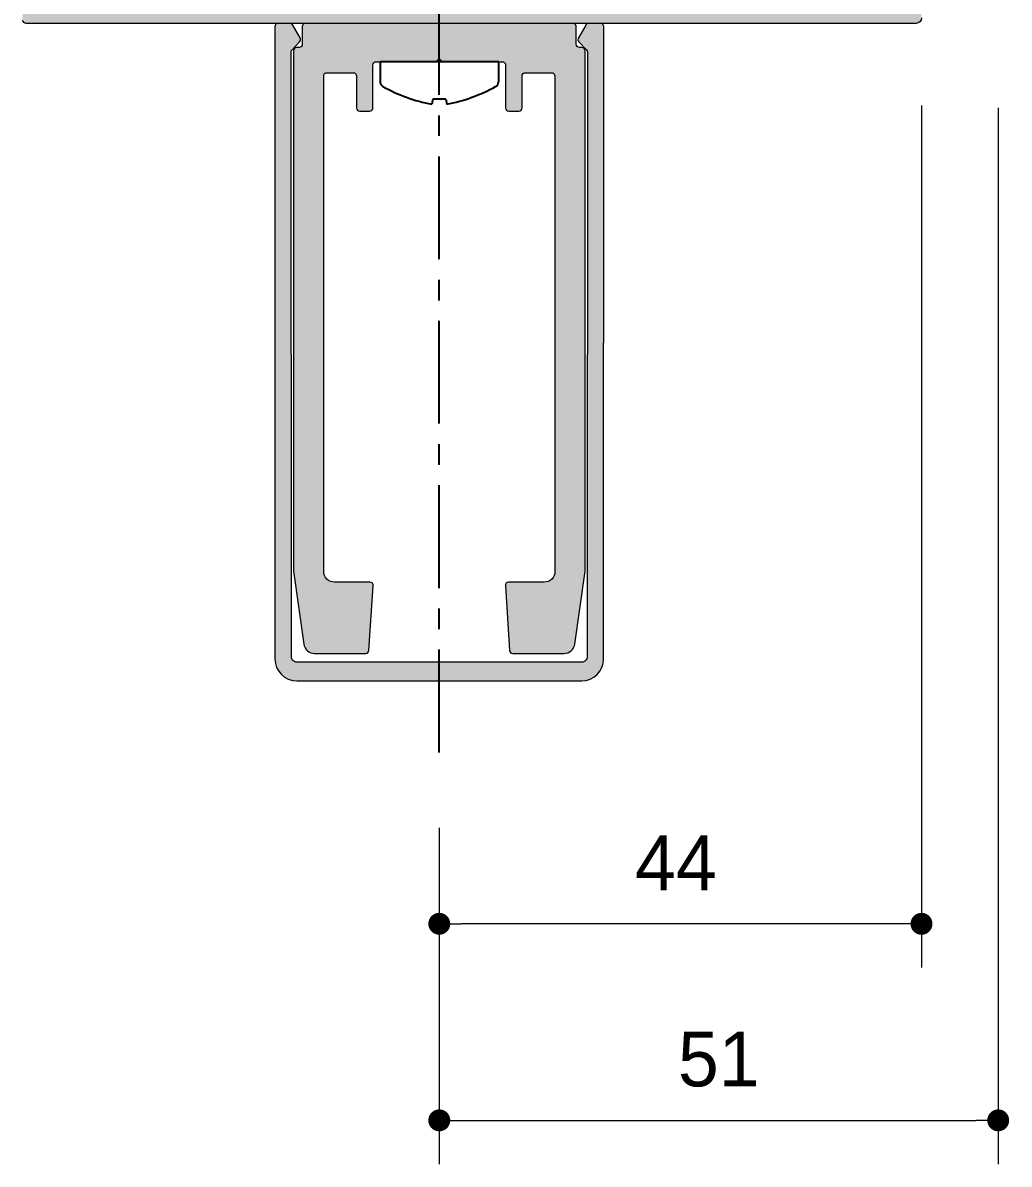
# Model space of a CAD drawing. Header units: millimetres. Extents: x -576 to 4430, y -1196 to 2690.
# Drawn here: x 1875.7 to 1920.7, y -687.4 to -635.3 of the extents above; entities that cross this region are included whole.
import ezdxf

# ---------------------------------------------------------------- set-up
doc = ezdxf.new("R2010")
doc.units = ezdxf.units.MM
doc.header["$LTSCALE"] = 0.25
doc.header["$MEASUREMENT"] = 0
doc.linetypes.add('CENTER', pattern=[2, 1.25, -0.25, 0.25, -0.25])
doc.layers.get('0').update_dxf_attribs({"lineweight": 5})
doc.layers.get('Defpoints').update_dxf_attribs({"lineweight": 5})
doc.layers.add('01_Aluminium [Thin]', color=141, linetype='Continuous', lineweight=18)
doc.layers.add('01_Dimension', color=251, linetype='Continuous', lineweight=9)
doc.layers.add('01_Fill Aluminum', color=7, linetype='Continuous', lineweight=0, true_color=0xdcdcdc)
doc.layers.add('ASSI', color=1, linetype='CENTER')
doc.layers.add('VITERIA', color=40, linetype='Continuous')
doc.styles.add('Aluk Text', font='GOTHIC.TTF')
doc.dimstyles.new('ALUK Manual 1-2', dxfattribs={"dimtxt": 2.5, "dimasz": 1, "dimexe": 2, "dimexo": 4, "dimgap": 1.5, "dimtad": 3, "dimdec": 1, "dimlfac": 2, "dimdsep": 46, "dimtxsty": 'Aluk Text', "dimblk": 'DOT', "dimcen": 0, "dimclrd": 256, "dimclre": 256, "dimclrt": 6, "dimaunit": 1, "dimadec": 0, "dimazin": 0, "dimtfac": 0.7, "dimtdec": 1, "dimtmove": 0, "dimatfit": 3, "dimldrblk": 'DOT', "dimfxl": 1, "dimtolj": 2, "dimlwd": -1, "dimlwe": -1, "dimarcsym": 0})

# ---------------------------------------------------------------- blocks, each defined once
blk = doc.blocks.new('_Dot')
at = {"color": 0, "linetype": 'ByBlock', "lineweight": -2}
blk.add_line((-0.5, 0), (-1, 0), dxfattribs=at)
at = {"color": 0, "linetype": 'ByBlock', "const_width": 0.5}
blk.add_lwpolyline([(-0.25, 0, 1), (0.25, 0, 1)], format="xyb", close=True, dxfattribs=at)
blk = doc.blocks.new('*D277')
at = {"layer": '01_Dimension', "transparency": 16777216}
for p, q in [((1920.150071869422, -639.1564107812386), (1920.150071869422, -687.3605940867914)), ((1894.650071869422, -672.0129794021944), (1894.650071869422, -687.3605940867914)), ((1895.650071869422, -685.3605940867914), (1919.150071869422, -685.3605940867914))]:
    blk.add_line(p, q, dxfattribs=at)
at = {"layer": 'Defpoints', "color": 0, "transparency": 16777216}
for p in [(1920.150071869422, -635.1564107812386), (1894.650071869422, -668.0129794021944), (1920.150071869422, -685.3605940867914)]:
    blk.add_point(p, dxfattribs=at)
at = {"layer": '01_Dimension', "transparency": 16777216, "rotation": 180}
blk.add_blockref('_Dot', (1894.650071869422, -685.3605940867914), dxfattribs=at)
at = {"layer": '01_Dimension', "transparency": 16777216}
blk.add_blockref('_Dot', (1920.150071869422, -685.3605940867914), dxfattribs=at)
at = {"layer": '01_Dimension', "color": 2, "transparency": 16777216, "insert": (1907.400071869422, -682.5791528903263), "char_height": 2.5, "attachment_point": 5, "style": 'Aluk Text'}
blk.add_mtext('\\A2;51', dxfattribs=at)
blk = doc.blocks.new('*D278')
at = {"layer": '01_Dimension', "transparency": 16777216}
for p, q in [((1916.650071776093, -639.0559050683136), (1916.650071776093, -678.3927541646457)), ((1894.650071869422, -672.0129794021944), (1894.650071869422, -678.3927541646457)), ((1915.650071776093, -676.3927541646457), (1895.650071869422, -676.3927541646457))]:
    blk.add_line(p, q, dxfattribs=at)
at = {"layer": 'Defpoints', "color": 0, "transparency": 16777216}
for p in [(1916.650071776093, -635.0559050683136), (1894.650071869422, -668.0129794021944), (1894.650071869422, -676.3927541646457)]:
    blk.add_point(p, dxfattribs=at)
at = {"layer": '01_Dimension', "transparency": 16777216, "rotation": 180}
blk.add_blockref('_Dot', (1894.650071869422, -676.3927541646457), dxfattribs=at)
at = {"layer": '01_Dimension', "transparency": 16777216}
blk.add_blockref('_Dot', (1916.650071776093, -676.3927541646457), dxfattribs=at)
at = {"layer": '01_Dimension', "color": 2, "transparency": 16777216, "insert": (1905.445339669621, -673.6113129681806), "char_height": 2.5, "attachment_point": 5, "style": 'Aluk Text'}
blk.add_mtext('\\A2;44', dxfattribs=at)

msp = doc.modelspace()

# ---------------------------------------------------------------- hatches: boundary and pattern name
at = {"layer": '01_Fill Aluminum', "ltscale": 0.25}
h = msp.add_hatch(color=256, dxfattribs=at)
h.dxf.hatch_style = 1
h.paths.add_polyline_path([(1890.174790430851, -630.4059050683844, -0.4142135623728267), (1890.024790430852, -630.5559050683843), (1889.849790430787, -630.5559050683845, 0.5855240683196027), (1889.76443535106, -630.7080060315685), (1890.227823050335, -631.4671569493111, -0.1378721067475657), (1890.249790430744, -631.5453083940873), (1890.249790430744, -631.6559050683146, -0.4142135623730952), (1890.099790430744, -631.8059050683145), (1888.173397228835, -631.8059050683145, 0.2134110148109192), (1888.061597942917, -631.8559004700791, -0.8554596718348992), (1887.812754000839, -631.6948915881052), (1887.853427665145, -631.6035370423423), (1888.415660622397, -630.7891587542136, -0.2679491924310027), (1888.551183973887, -630.7248670657845), (1888.60873136559, -630.7295179841293, 0.577350269189233), (1888.707135893458, -630.5869818522361), (1888.586776288165, -630.3332704084754, 0.1779757333229027), (1888.512870723383, -630.2608022769231), (1887.458364174319, -629.7856893407555, 0.5444665942505428), (1887.247625419503, -629.923833781775), (1887.252853968894, -630.7132979011789, 0.3039838199167826), (1887.326221988381, -630.8215676665294, -0.4027377512043442), (1887.392713251366, -630.9702466426298), (1887.158920312494, -631.6204086178926, 0.08651342436168223), (1887.150071776091, -631.6711655319481), (1887.150071776091, -633.929124624195, -0.4008390878226563), (1886.673002854592, -634.4285985130408), (1883.900071776092, -634.5559050683136), (1880.800071776092, -634.5559050683136, -0.414213562373095), (1880.650071776092, -634.4059050683135), (1880.650071776092, -633.7059050683137, -0.414213562372873), (1880.800071776091, -633.5559050683136), (1881.250071776092, -633.5559050683131, 0.4142135623728731), (1881.400071776092, -633.4059050683135), (1881.400071776092, -633.2059050683137, 0.4142135623730498), (1881.250071776091, -633.0559050683136), (1879.750071776091, -633.0559050683133, 0.4142135623737849), (1879.400071776092, -633.4059050683139, 0.4142135623726405), (1879.550071776092, -633.5559050683136), (1879.900071776091, -633.5559050683133, -0.4142135623735042), (1880.050071776092, -633.7059050683141), (1880.050071776091, -634.305905068314, -0.4142135623728734), (1879.700071776092, -634.6559050683135), (1876.600071776092, -634.6559050683135, -0.4142135623728727), (1876.250071776092, -634.305905068314), (1876.250071776091, -633.7059050683139, -0.414213562372651), (1876.400071776091, -633.555905068314), (1876.750071776092, -633.5559050683131, 0.4142135623725953), (1876.900071776092, -633.4059050683135, 0.4142135623727071), (1876.550071776092, -633.055905068314), (1875.800071776092, -633.0559050683136, 0.414213562373317), (1875.650071776092, -633.2059050683134), (1875.650071776092, -635.1559050683132, 0.4142135623730847), (1875.800071776091, -635.3059050683131), (1916.400071776092, -635.3059050683145, 0.4142135623731034), (1916.650071776092, -635.0559050683145), (1916.650071776092, -633.455905068315, 0.4142135623729676), (1916.500071776091, -633.3059050683149), (1915.450071776092, -633.3059050683145, 0.414213562373227), (1915.300071776091, -633.4559050683148), (1915.300071776091, -633.6559050683146, 0.4142135623733881), (1915.450071776092, -633.8059050683149), (1915.900071776092, -633.8059050683145, -0.4142135623737749), (1916.050071776092, -633.955905068315), (1916.050071776091, -634.3048938291298, -0.4142135623722661), (1915.900071776092, -634.454893829129), (1915.525071776092, -634.4548938291297, 0.2679491924301409), (1915.395167965525, -634.5298938291293, -0.2679491924304972), (1915.265264154957, -634.6048938291291), (1913.034879397227, -634.6048938291295, -0.2679491924310892), (1912.90497558666, -634.5298938291297, 0.2679491924311215), (1912.775071776092, -634.4548938291297), (1912.400071776092, -634.4548938291299, -0.4142135623728035), (1912.250071776091, -634.3048938291298), (1912.250071776091, -633.9559050683155, -0.4142135623731782), (1912.400071776091, -633.8059050683149), (1912.850071776092, -633.8059050683145, 0.4142135623727968), (1913.000071776091, -633.6559050683146), (1913.000071776091, -633.4559050683148, 0.4142135623730741), (1912.850071776092, -633.3059050683149), (1911.050071776092, -633.3059050683149, 0.4142135623731158), (1910.900071776092, -633.455905068315), (1910.900071776092, -633.8059050683142, 0.4142135623730952), (1911.050071776092, -633.9559050683141), (1911.500071776091, -633.9559050683141, -0.4142135623730951), (1911.650071776092, -634.1059050683142), (1911.650071776092, -634.4059050683142, -0.4142135623730811), (1911.500071776091, -634.5559050683142), (1903.250071776092, -634.5559050683145, -0.4142135623726616), (1903.100071776092, -634.4059050683148), (1903.100071776092, -634.1059050683147, -0.4142135623735389), (1903.250071776091, -633.9559050683146), (1903.700071776092, -633.9559050683146, 0.4142135623730949), (1903.850071776092, -633.8059050683145), (1903.850071776092, -633.4559050683146, 0.4142135623729665), (1903.700071776092, -633.3059050683149), (1902.650071776092, -633.3059050683145, 0.4142135623733674), (1902.500071776091, -633.4559050683146), (1902.500071776092, -634.4059050683142, -0.4142135623732373), (1902.350071776092, -634.5559050683145), (1901.999790430866, -634.5559050683145), (1899.226859352352, -634.4285985130413, -0.4008390878226519), (1898.749790430853, -633.9291246241952), (1898.749790430854, -631.3559050683119), (1898.599790430854, -631.2059050683114), (1898.749790430854, -631.0559050683117), (1898.749790430854, -629.0559050683149, 0.4142135623731618), (1898.499790430854, -628.8059050683149), (1898.249790430852, -628.8059050683149, 0.4142135623730951), (1897.999790430852, -629.0559050683149, -0.4142135623730951), (1897.749790430852, -629.3059050683149), (1894.338141060044, -629.3059050683149, -0.3163632502771074), (1894.196989596448, -629.2066619823701), (1893.932180651817, -628.4702466426301, -0.3927928019848425), (1893.994957742741, -628.3231454686805), (1894.002334066713, -628.3198613176554, 0.2944133975739259), (1894.072039934289, -628.2132979011789), (1894.07726848368, -627.423833781775, 0.5486187866265531), (1893.864780763698, -627.286477345321), (1892.8120231798, -627.7608022769233, 0.1779757333225253), (1892.738117615017, -627.8332704084754), (1892.617758009725, -628.0869818522361, 0.7175489518028334), (1892.740376869629, -628.2314203448894, -0.3297694723299452), (1892.909233280786, -628.2891587542139), (1893.471466238037, -629.1035370423425), (1893.512129864891, -629.194869043616, -0.8555309015448502), (1893.263295960266, -629.3559004700791, 0.2134110148108032), (1893.151496674348, -629.3059050683145), (1891.225103472439, -629.3059050683145, -0.4142135623730951), (1891.075103472439, -629.1559050683144), (1891.075103472439, -629.0453083940873, -0.1378721067475825), (1891.097070852848, -628.9671569493113), (1891.560458552166, -628.2080060314987, 0.5855240683198971), (1891.475103472439, -628.0559050683145), (1890.762311855727, -628.0559050683145, 0.2614125764228558), (1890.335536457089, -628.295400252394), (1890.248015032214, -628.4387833635973, 0.1378721067476053), (1890.174790430852, -628.6992881795176)])
h.paths.add_polyline_path([(1891.299790430852, -630.0559050683149), (1897.849790430852, -630.0559050683154, -0.4142135623730848), (1897.999790430852, -630.2059050683152), (1897.999790430852, -634.4059050683148, -0.4142135623730901), (1897.849790430852, -634.5559050683145), (1888.050071776091, -634.5559050683147, -0.4142135623730978), (1887.90007177609, -634.4059050683144), (1887.90007177609, -632.7559050683147, -0.414213562373095), (1888.05007177609, -632.6059050683149), (1890.999790430852, -632.6059050683149, 0.4142135623730952), (1891.149790430852, -632.455905068315), (1891.149790430852, -631.3559050683115), (1890.999790430852, -631.2059050683109), (1891.149790430852, -631.0559050683113), (1891.149790430852, -630.2059050683155, -0.4142135623731054)], flags=16)
h.paths.add_polyline_path([(1890.174790430852, -610.9125219571812, 0.1378721067476084), (1890.248015032214, -611.1730267731017), (1890.335536457089, -611.3164098843048, 0.261412576422854), (1890.762311855727, -611.555905068384), (1891.475103472439, -611.5559050683843, 0.5855240683198882), (1891.560458552166, -611.4038041052003), (1891.097070852848, -610.6446531873875, -0.1378721067475827), (1891.075103472439, -610.5665017426112), (1891.075103472439, -610.4559050683844, -0.4142135623730951), (1891.225103472439, -610.3059050683843), (1893.151496674348, -610.3059050683843, 0.2134110148108026), (1893.263295960266, -610.2559096666195, -0.8554596718522117), (1893.512139902342, -610.416918548599), (1893.471466238037, -610.5082730943562), (1892.909233280786, -611.3226513824851, -0.267949192431002), (1892.773709929296, -611.3869430709143), (1892.716162537593, -611.3822921525694, 0.5773502691897295), (1892.617758009725, -611.5248282844626), (1892.738117615017, -611.7785397282233, 0.1779757333225185), (1892.8120231798, -611.8510078597755), (1893.866529728863, -612.326120795943, 0.5444665942506196), (1894.07726848368, -612.1879763549235), (1894.072039934289, -611.3985122355197, 0.3039838199165649), (1893.998671914802, -611.2902424701691, -0.4027377512036581), (1893.932180651817, -611.1415634940689), (1894.196989596473, -610.4051481542587, -0.3163632502771503), (1894.33814106007, -610.305905068314), (1897.749790430852, -610.305905068314, -0.4142135623730951), (1897.999790430852, -610.555905068314, 0.4142135623730951), (1898.249790430852, -610.805905068314), (1898.499790430854, -610.805905068314, 0.4142135623731616), (1898.749790430854, -610.555905068314), (1898.749790430854, -608.5559050683177), (1898.599790430854, -608.405905068318), (1898.749790430854, -608.2559050683175), (1898.749790430853, -605.6826855124335, -0.4008390878226513), (1899.226859352352, -605.1832116235875), (1901.999790430866, -605.055905068314), (1902.350071776092, -605.055905068314, -0.4142135623732339), (1902.500071776092, -605.2059050683146), (1902.500071776091, -606.1559050683139, 0.4142135623733622), (1902.650071776092, -606.3059050683142), (1903.700071776092, -606.3059050683138, 0.4142135623729666), (1903.850071776092, -606.1559050683139), (1903.850071776092, -605.8059050683142, 0.4142135623730951), (1903.700071776092, -605.6559050683144), (1903.250071776091, -605.6559050683144, -0.4142135623735391), (1903.100071776092, -605.5059050683138), (1903.100071776092, -605.2059050683139, -0.4142135623726615), (1903.250071776092, -605.055905068314), (1911.500071776091, -605.0559050683145, -0.4142135623730812), (1911.650071776092, -605.2059050683146), (1911.650071776092, -605.5059050683143, -0.4142135623730949), (1911.500071776091, -605.6559050683144), (1911.050071776092, -605.6559050683144, 0.4142135623730951), (1910.900071776092, -605.8059050683145), (1910.900071776092, -606.1559050683139, 0.4142135623730951), (1911.050071776091, -606.3059050683138), (1912.850071776092, -606.3059050683138, 0.4142135623730949), (1913.000071776091, -606.1559050683139), (1913.000071776091, -605.9559050683141, 0.4142135623727968), (1912.850071776092, -605.8059050683142), (1912.400071776091, -605.8059050683138, -0.4142135623731783), (1912.250071776091, -605.6559050683135), (1912.250071776091, -605.3069163074991, -0.4142135623728035), (1912.400071776092, -605.156916307499), (1912.775071776092, -605.156916307499, 0.2679491924312483), (1912.904975586659, -605.0819163074992, -0.2679491924312384), (1913.034879397227, -605.0069163074992), (1915.265264154957, -605.0069163074999, -0.2679491924305538), (1915.395167965525, -605.0819163074995, 0.2679491924303024), (1915.525071776092, -605.1569163074993), (1915.900071776092, -605.1569163074997, -0.4142135623723598), (1916.050071776091, -605.3069163074991), (1916.050071776092, -605.6559050683139, -0.4142135623737749), (1915.900071776092, -605.8059050683142), (1915.450071776092, -605.8059050683138, 0.4142135623733934), (1915.300071776091, -605.9559050683141), (1915.300071776091, -606.1559050683139, 0.4142135623732199), (1915.450071776092, -606.3059050683142), (1916.500071776092, -606.3059050683138, 0.4142135623729631), (1916.650071776092, -606.1559050683137), (1916.650071776092, -604.5559050683145, 0.4142135623730907), (1916.400071776092, -604.3059050683145), (1884.80007177609, -604.3059050683142, 0.4142135623735892), (1884.65007177609, -604.4559050683143), (1884.650071776093, -606.0806273933407, 0.2679491924307623), (1884.725071776093, -606.2105312039081), (1885.115264154957, -606.435808878881, 0.1316524975889904), (1885.190264154958, -606.4559050683132, 0.5690505240446433), (1885.400071776093, -606.3059050683127), (1885.400071776092, -605.3559050683133, -0.4142135623730361), (1885.550071776092, -605.2059050683127), (1887.000071776091, -605.2059050683102, -0.4142135623736812), (1887.150071776092, -605.3559050683108), (1887.150071776091, -607.9406446047509, 0.08651342436171776), (1887.158920312494, -607.9914015188061), (1887.392713251366, -608.6415634940689, -0.3927928019915568), (1887.32993616044, -608.7886646680194), (1887.322559836472, -608.7919488190422, 0.2944133975800756), (1887.252853968894, -608.8985122355199), (1887.247625419503, -609.6879763549235, 0.5486187866272475), (1887.460113139485, -609.8253327913777), (1888.512870723383, -609.3510078597757, 0.1779757333228632), (1888.586776288165, -609.2785397282231), (1888.707135893458, -609.0248282844626, 0.7175489518022214), (1888.584517033554, -608.8803897918095, -0.3297694723299482), (1888.415660622397, -608.8226513824851), (1887.853427665145, -608.0082730943562), (1887.812764038292, -607.9169410930823, -0.8555309015432767), (1888.061597942917, -607.7559096666197, 0.2134110148109172), (1888.173397228835, -607.8059050683845), (1890.099790430744, -607.8059050683845, -0.4142135623730952), (1890.249790430744, -607.9559050683841), (1890.249790430744, -608.0665017426114, -0.1378721067475885), (1890.227823050335, -608.1446531873875), (1889.76443535106, -608.9038041051302, 0.5855240683196333), (1889.849790430787, -609.0559050683145), (1890.024790430852, -609.0559050683145, -0.4142135623728284), (1890.174790430851, -609.2059050683146)])
h.paths.add_polyline_path([(1891.149790430852, -609.4059050683135), (1891.149790430852, -608.5559050683172), (1890.999790430852, -608.4059050683176), (1891.149790430852, -608.255905068317), (1891.149790430852, -607.1559050683139, 0.4142135623732128), (1890.999790430852, -607.0059050683138), (1888.050071776091, -607.0059050683138, -0.4142135623730951), (1887.90007177609, -606.855905068314), (1887.90007177609, -605.2059050683141, -0.4142135623730978), (1888.05007177609, -605.0559050683142), (1897.849790430852, -605.0559050683142, -0.4142135623730958), (1897.999790430852, -605.2059050683139), (1897.999790430852, -609.4059050683135, -0.4142135623730919), (1897.849790430852, -609.5559050683136), (1891.299790430852, -609.5559050683138, -0.4142135623731002)], flags=16)
h = msp.add_hatch(color=256, dxfattribs=at)
h.dxf.hatch_style = 1
h.paths.add_polyline_path([(1888.151794989826, -665.305905068314), (1901.148348749019, -665.305905068314, 0.4142135623730806), (1902.148348749019, -664.305905068314), (1902.151794989826, -635.4545960879894, 0.411659890493171), (1902.001800701365, -635.305905068314), (1901.463896037367, -635.305905068314, 0.2679491924312242), (1901.333992226799, -635.3809050683143), (1900.996106415627, -635.9661404604216, 0.3394542588624888), (1901.019944209016, -636.1472064775993), (1901.369407215189, -636.5065503263021, -0.193030321753356), (1901.411867373165, -636.609819815398), (1901.397457847481, -664.203725408306, -0.416769536995991), (1901.147467349499, -664.4559050683141), (1888.152676389344, -664.4559050683141, -0.4113568845278706), (1887.902688304136, -664.208345816923), (1887.888277813346, -636.6125920605708, -0.197827271417276), (1887.930736523655, -636.5065503263028), (1888.283114883406, -636.1442086942646, 0.3316997763214954), (1888.304037323214, -635.9661404604216), (1887.966151512042, -635.3809050683143, 0.26794919243122), (1887.836247701474, -635.305905068314), (1887.298343037478, -635.305905068314, 0.4168419537306806), (1887.148349066009, -635.4572498817355), (1887.151795018362, -664.3061439649806, 0.4141435928896497)])
h = msp.add_hatch(color=256, dxfattribs=at)
h.dxf.hatch_style = 1
h.paths.add_polyline_path([(1888.400545016573, -636.2559050683134, -0.4142135623717632), (1888.250545016574, -636.4059050683139), (1888.150545016571, -636.4059050683144, 0.4142135623717629), (1888.000545016572, -636.5559050683149), (1888.000545016572, -660.305905068314), (1888.467082481244, -663.6254916187953, 0.3738846794847515), (1888.962216515613, -664.055905068314), (1891.292650534506, -664.055905068314, 0.4016627733276601), (1891.442511620208, -663.912359136231), (1891.634986679962, -660.9623591362341, 0.4268767338780867), (1891.485125594261, -660.805905068314), (1889.875545016572, -660.805905068314, -0.4142135623730951), (1889.375545016572, -660.305905068314), (1889.375545016572, -637.7059050683148, -0.4142135623730953), (1889.525545016572, -637.555905068314), (1890.723821869425, -637.555905068314, -0.4142135623730951), (1890.873821869425, -637.7059050683148), (1890.873821869425, -639.1559050683155, 0.4142135623730954), (1891.023821869424, -639.3059050683145), (1891.473821869425, -639.3059050683145, 0.4142135623730951), (1891.623821869425, -639.1559050683137), (1891.623821869425, -637.205905068313, -0.4142135623730952), (1891.773821869424, -637.055905068314), (1894.500071869423, -637.055905068314), (1894.650071869424, -636.9059050683139), (1894.800071869422, -637.055905068314), (1897.526321869423, -637.055905068314, -0.4142135623730951), (1897.676321869423, -637.2059050683148), (1897.676321869423, -639.1559050683137, 0.4142135623730947), (1897.826321869424, -639.3059050683145), (1898.276321869423, -639.3059050683145, 0.4142135623730951), (1898.426321869423, -639.1559050683137), (1898.426321869423, -637.7059050683148, -0.4142135623730955), (1898.576321869424, -637.555905068314), (1899.774598722274, -637.555905068314, -0.4142135623730955), (1899.924598722273, -637.705905068313), (1899.924598722273, -660.305905068314, -0.414213562373095), (1899.424598722273, -660.805905068314), (1897.815018144584, -660.805905068314, 0.4400105308923206), (1897.66558893987, -660.9689784297265), (1897.858063999627, -663.9189784297263, 0.3888787318530559), (1898.007493204341, -664.055905068314), (1900.337927223233, -664.055905068314, 0.3738846794850557), (1900.833061257605, -663.625491618793), (1901.299598722273, -660.305905068314), (1901.299598722273, -636.5559050683131, 0.5639098398580006), (1901.097032887176, -636.3982075630214, -0.5119182938534005), (1900.899598722275, -636.2559050683152), (1900.899598722275, -635.4559050683148, 0.4142135623730951), (1900.749598722275, -635.305905068314), (1888.550545016572, -635.305905068314, 0.4142135623730951), (1888.400545016573, -635.455905068313)])

# ---------------------------------------------------------------- linework, layer by layer
at = {"layer": '01_Aluminium [Thin]'}
msp.add_lwpolyline([(1916.650071776092, -635.0559050683142, -0.4142135623730284), (1916.400071776092, -635.3059050683145), (1875.800071776091, -635.3059050683131, -0.4142135623728731), (1875.650071776092, -635.1559050683135)], format="xyb", dxfattribs=at)
for points in [[(1901.148348749019, -665.305905068314, 0.414213562373095), (1902.148348749019, -664.305905068314), (1902.151794989826, -635.4545960879894, 0.4116598904953295), (1902.001800701364, -635.305905068314), (1901.463896037367, -635.305905068314, 0.2679491924311133), (1901.333992226799, -635.3809050683143), (1900.996106415627, -635.9661404604211, 0.3394542588633055), (1901.019944209016, -636.1472064775993), (1901.369407215188, -636.5065503263016, -0.1930303217547394), (1901.411867373165, -636.609819815398), (1901.397457847481, -664.203725408306, -0.4167695369943485), (1901.147467349499, -664.4559050683141), (1888.152676389345, -664.4559050683141, -0.4167695369943833), (1887.90268589136, -664.203725408306), (1887.88827636568, -636.609819815398, -0.1930303217547407), (1887.930736523656, -636.5065503263016), (1888.280199529825, -636.1472064775993, 0.3394542588633057), (1888.304037323214, -635.9661404604211), (1887.966151512042, -635.3809050683143, 0.2679491924311619), (1887.836247701474, -635.305905068314), (1887.298343037477, -635.305905068314, 0.4116598904954405), (1887.148348749019, -635.4545960879894), (1887.151794989826, -664.305905068314, 0.414213562373095), (1888.151794989826, -665.305905068314)], [(1897.66558893987, -660.9689784297265), (1897.858063999627, -663.9189784297263, 0.3888787318531821), (1898.007493204341, -664.055905068314), (1900.337927223232, -664.055905068314, 0.3738846794848274), (1900.833061257605, -663.6254916187944), (1901.299598722273, -660.305905068314), (1901.299598722273, -636.555905068314, 0.4142135623729837), (1901.149598722275, -636.4059050683144), (1901.049598722273, -636.4059050683139, -0.4142135623729283), (1900.899598722275, -636.2559050683143), (1900.899598722275, -635.4559050683141, 0.4142135623728731), (1900.749598722274, -635.305905068314), (1888.550545016571, -635.305905068314, 0.4142135623728731), (1888.400545016573, -635.4559050683141), (1888.400545016573, -636.2559050683143, -0.4142135623729283), (1888.250545016572, -636.4059050683139), (1888.150545016573, -636.4059050683144, 0.4142135623729837), (1888.000545016572, -636.555905068314), (1888.000545016572, -660.305905068314), (1888.467082481244, -663.6254916187944, 0.3738846794848284), (1888.962216515612, -664.055905068314), (1891.292650534504, -664.055905068314, 0.3888787318531821), (1891.442079739221, -663.9189784297263), (1891.634554798975, -660.9689784297265, 0.4400105308920861), (1891.485125594261, -660.805905068314), (1889.875545016572, -660.805905068314, -0.414213562373095), (1889.375545016572, -660.305905068314), (1889.375545016572, -637.7059050683141, -0.4142135623731231), (1889.525545016573, -637.555905068314), (1890.723821869424, -637.555905068314, -0.4142135623731231), (1890.873821869425, -637.7059050683141), (1890.873821869425, -639.1559050683144, 0.4142135623731231), (1891.023821869423, -639.3059050683145), (1891.473821869424, -639.3059050683145, 0.4142135623728731), (1891.623821869425, -639.1559050683144), (1891.623821869425, -637.2059050683141, -0.4142135623729012), (1891.773821869423, -637.055905068314), (1894.500071869423, -637.055905068314), (1894.650071869424, -636.9059050683139), (1894.800071869422, -637.055905068314), (1897.526321869422, -637.055905068314, -0.4142135623730118), (1897.676321869423, -637.2059050683141), (1897.676321869423, -639.1559050683144, 0.4142135623729283), (1897.826321869425, -639.3059050683145), (1898.276321869422, -639.3059050683145, 0.4142135623728731), (1898.426321869423, -639.1559050683144), (1898.426321869423, -637.7059050683141, -0.4142135623729012), (1898.576321869425, -637.555905068314), (1899.774598722275, -637.555905068314, -0.4142135623729012), (1899.924598722273, -637.7059050683141), (1899.924598722273, -660.305905068314, -0.4142135623730784), (1899.424598722273, -660.805905068314), (1897.815018144584, -660.805905068314, 0.440010530892086)]]:
    msp.add_lwpolyline(points, format="xyb", close=True, dxfattribs=at)
at = {"layer": 'ASSI', "ltscale": 15}
msp.add_line((1894.650071869422, -668.5699582300375), (1894.650071869422, -631.9676993143693), dxfattribs=at)
at = {"layer": 'VITERIA'}
for p, q in [((1897.350071869422, -637.055905068314), (1891.950071869423, -637.055905068314)), ((1891.950071869423, -637.055905068314), (1891.950071869423, -637.9665855640486)), ((1897.350071869422, -637.055905068314), (1897.350071869422, -637.9720202358361)), ((1894.350071869422, -638.7570182882463), (1894.308198235536, -638.9944954668257)), ((1894.950071869423, -638.7570182882463), (1894.350071869422, -638.7570182882463)), ((1894.950071869423, -638.7570182882463), (1894.991945503309, -638.9944954668257))]:
    msp.add_line(p, q, dxfattribs=at)
for centre, radius, start, end in [((1892.200071869423, -637.9665855640486), 0.25, 180, 240.7007261229933), ((1897.100071869422, -637.9720202358361), 0.25, 298.8013017980716, 0), ((1895.65419698611, -631.8112242142214), 7.308289712719374, 240.7007261229933, 259.3870070182633), ((1893.563393464786, -631.5391723171155), 7.590955420325784, 280.8472513898161, 298.8013017980716)]:
    msp.add_arc(centre, radius, start, end, dxfattribs=at)

# ---------------------------------------------------------------- dimensions: what is measured, and where the dimension line sits
at = {"layer": '01_Dimension'}
for base, p1, p2, picture, middle in [((1894.650071869422, -676.3927541646457), (1916.650071776093, -635.0559050683136), (1894.650071869422, -668.0129794021944), '*D278', (1905.445339669621, -676.3927541646457)), ((1920.150071869422, -685.3605940867914), (1894.650071869422, -668.0129794021944), (1920.150071869422, -635.1564107812386), '*D277', (1907.400071869422, -685.3605940867914))]:
    dim = msp.add_linear_dim(base=base, p1=p1, p2=p2, dimstyle='ALUK Manual 1-2', override={"dimclrt": 2}, dxfattribs=at)
    dim.commit()
    dim.dimension.update_dxf_attribs({"geometry": picture, "text_midpoint": middle, "dimtype": 160})

doc.saveas('drawing.dxf')
